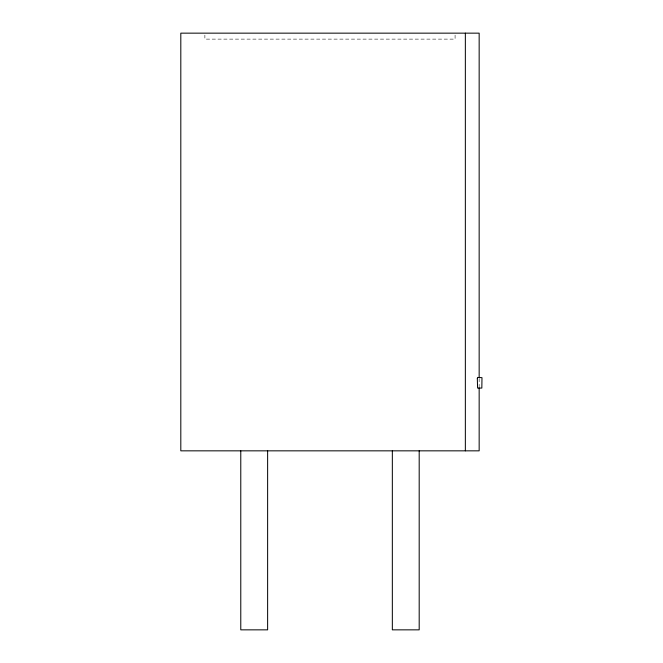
<?xml version="1.0" encoding="UTF-8"?>
<svg xmlns="http://www.w3.org/2000/svg" width="663" height="663" viewBox="0 0 663 663"><rect width="100%" height="100%" fill="white"/><g stroke="black" fill="none" stroke-linecap="round" stroke-linejoin="round"><path stroke-width="0.5" stroke-dasharray="3.31 2.49" d="M479.158 378.465L479.158 386.736M455.083 35.139L455.083 39.117L204.884 39.117L204.884 35.139"/><path stroke-width="0.99" d="M479.158 377.438L479.158 33.15L180.808 33.15L180.808 450.84L479.158 450.84L479.158 387.772M465.351 33.15L465.351 450.84M419.19 450.84L419.19 629.85L392.339 629.85L392.339 450.84M267.628 450.84L267.628 629.85L240.777 629.85L240.777 450.84M477.319 378.598L477.592 388.07L481.835 388.07L481.984 377.661L477.592 377.429L477.319 378.598"/></g></svg>
